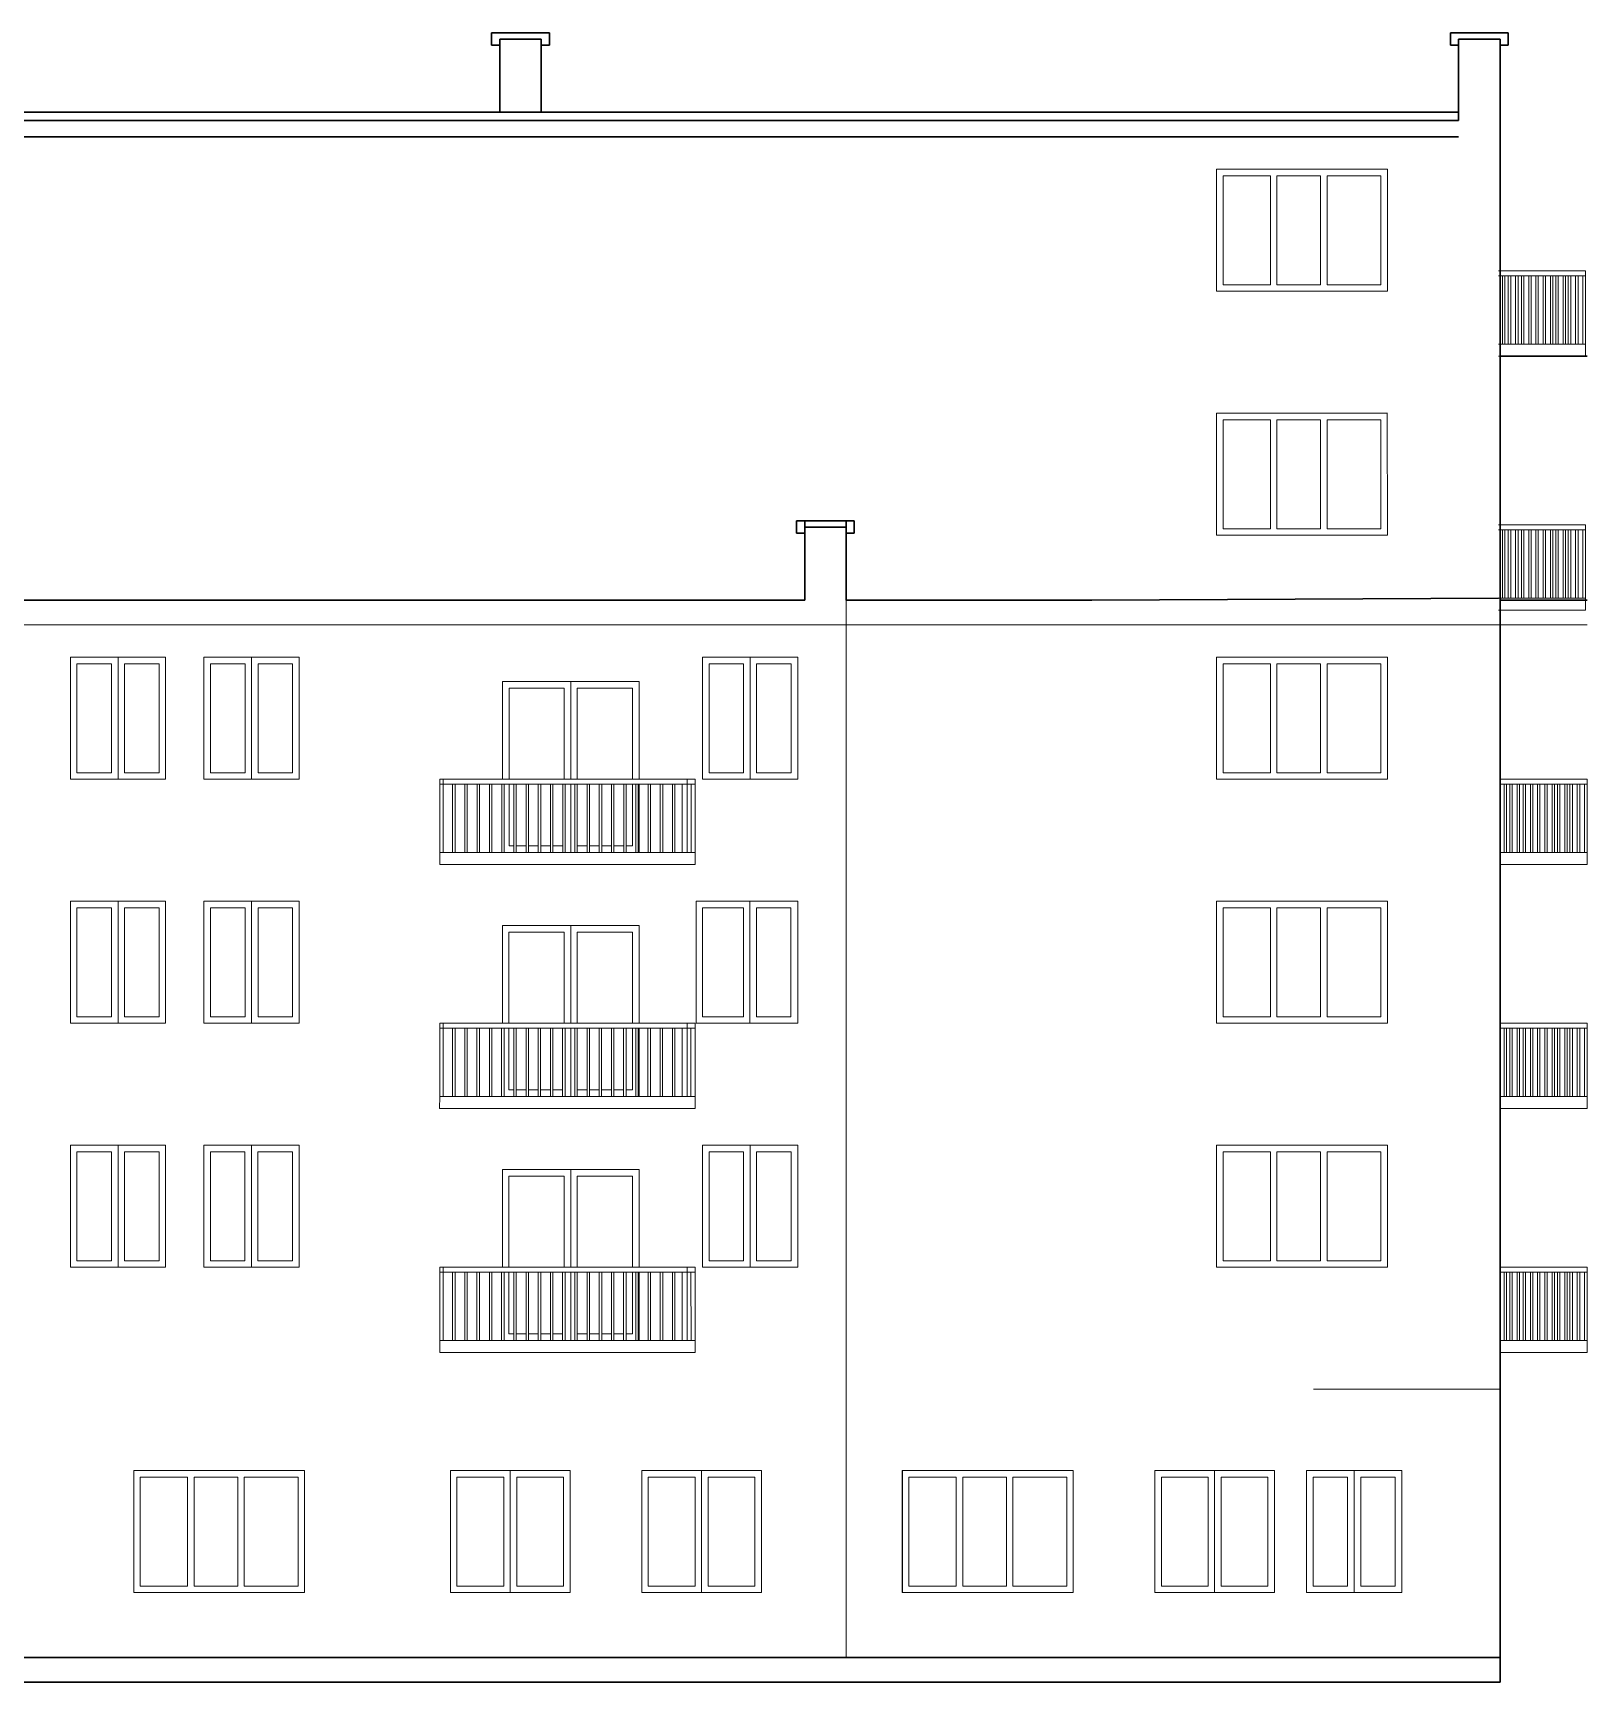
# Model space of a CAD drawing. Header units: millimetres. Extents: x -689206 to 4969298, y -1019800 to 703299.
# Drawn here: x 132749 to 151858, y -800686 to -780411 of the extents above; entities that cross this region are included whole.
import ezdxf

# ---------------------------------------------------------------- set-up
doc = ezdxf.new("R2010")
doc.units = ezdxf.units.MM
doc.layers.add('РАЗМЕРЫ', color=7, linetype='Continuous', lineweight=9)
doc.layers.add('фасад1', color=7, linetype='Continuous')

msp = doc.modelspace()

# ---------------------------------------------------------------- linework, layer by layer
at = {"layer": 'РАЗМЕРЫ', "linetype": 'ByBlock', "lineweight": 30, "ltscale": 35}
for p, q in [((138488.8, -780411.1), (138388.8, -780411.1)), ((138388.8, -780411.1), (138388.8, -780561.1)), ((138388.8, -780561.1), (138488.8, -780561.1)), ((139098.8, -780411.1), (138488.8, -780411.1)), ((138998.8, -780561.1), (139098.8, -780561.1)), ((139098.8, -780486.1), (139098.8, -780411.1)), ((139098.8, -780561.1), (139098.8, -780486.1)), ((150278.1, -780411.1), (150178.1, -780411.1)), ((150178.1, -780411.1), (150178.1, -780561.1)), ((150178.1, -780561.1), (150278.1, -780561.1)), ((150888.1, -780411.1), (150278.1, -780411.1)), ((150788.1, -780561.1), (150888.1, -780561.1)), ((150888.1, -780486.1), (150888.1, -780411.1)), ((150888.1, -780561.1), (150888.1, -780486.1)), ((142238.8, -786411.1), (142138.8, -786411.1)), ((142138.8, -786411.1), (142138.8, -786561.1)), ((142848.8, -786411.1), (142238.8, -786411.1)), ((142848.8, -786486.1), (142848.8, -786411.1)), ((142138.8, -786561.1), (142238.8, -786561.1)), ((142748.8, -786561.1), (142848.8, -786561.1)), ((142848.8, -786561.1), (142848.8, -786486.1))]:
    msp.add_line(p, q, dxfattribs=at)
at = {"layer": 'РАЗМЕРЫ', "lineweight": 30, "ltscale": 35}
for p, q in [((138998.8, -780486.1), (138488.8, -780486.1)), ((138488.8, -781386.1), (138488.8, -780486.1)), ((138998.8, -781386.1), (138998.8, -780486.1)), ((150278.1, -781386.1), (150278.1, -780486.1)), ((150278.1, -780486.1), (150788.1, -780486.1)), ((150788.1, -799686.1), (150788.1, -780486.1)), ((142238.8, -781386.1), (119311.4, -781386.1)), ((145768.1, -781386.1), (142238.8, -781386.1)), ((150278.1, -781386.1), (145768.1, -781386.1)), ((150278.1, -781486.1), (150278.1, -781386.1)), ((119311.4, -781486.1), (133078.7, -781486.1)), ((133078.7, -781486.1), (150278.1, -781486.1)), ((150278.1, -781686.1), (119311.4, -781686.1)), ((150788.1, -784386.1), (151858.1, -784386.1)), ((142238.8, -786411.1), (142238.8, -787386.1)), ((142748.8, -786411.1), (142748.8, -787386.1)), ((142748.8, -786486.1), (142238.8, -786486.1)), ((142748.8, -787386.1), (142748.8, -786486.1)), ((130415.9, -787386.1), (137220.7, -787386.1)), ((137220.7, -787386.1), (142238.8, -787386.1)), ((142748.8, -787386.1), (145768.1, -787386.1)), ((145768.1, -787386.1), (150768, -787358.9)), ((150788.1, -787386.1), (151858.1, -787386.1)), ((150788.1, -799686.1), (150788.1, -799786.1)), ((150788.1, -799686.1), (150788.1, -800686.1)), ((150788.1, -799986.1), (150788.1, -799786.1)), ((150788.1, -800386.1), (103286.5, -800386.1)), ((150788.1, -800686.1), (150788.1, -800386.1)), ((150788.1, -800686.1), (102776.5, -800686.1))]:
    msp.add_line(p, q, dxfattribs=at)
at = {"layer": 'РАЗМЕРЫ', "lineweight": 15, "ltscale": 35}
for p, q in [((147303.1, -782086.1), (149402.7, -782085.8)), ((147303.1, -782086.1), (149402.7, -782085.8)), ((147303.1, -783586.1), (147303.1, -782086.1)), ((147303.1, -783586.1), (147303.1, -782086.1)), ((147383.1, -783506.1), (147383.1, -782166.1)), ((147383.1, -782166.1), (147965, -782166.1)), ((147965.2, -783506), (147965, -782166.1)), ((148045, -782166.1), (148581.8, -782166)), ((148045, -782166.1), (148045.2, -783506)), ((148582, -783505.9), (148581.8, -782166)), ((149322.7, -782165.9), (148661.8, -782166)), ((148661.8, -782166), (148662, -783505.9)), ((149402.7, -782085.8), (149322.7, -782085.8)), ((149322.7, -782085.8), (149322.7, -782086.1)), ((149322.7, -782165.9), (149323, -783505.8)), ((149403.1, -783586.1), (149402.9, -782085.8)), ((149403.1, -783586.1), (149402.9, -782085.8)), ((150768, -783336.6), (151838, -783336.6)), ((150768, -783396.6), (151838, -783396.6)), ((150818.4, -783396.6), (150818.4, -784236.6)), ((150848.4, -783396.6), (150848.4, -784236.6)), ((150889.5, -784236.6), (150889.5, -783396.6)), ((150919.5, -783396.6), (150919.5, -784236.6)), ((150979.5, -783396.6), (150979.5, -784236.6)), ((151009.5, -783396.6), (151009.5, -784236.6)), ((151052.4, -784236.6), (151052.4, -783396.6)), ((151082.4, -783396.6), (151082.4, -784236.6)), ((151142.4, -783396.6), (151142.4, -784236.6)), ((151172.4, -783396.6), (151172.4, -784236.6)), ((151228.6, -784236.6), (151228.6, -783396.6)), ((151258.6, -783396.6), (151258.6, -784236.6)), ((151318.6, -784236.6), (151318.6, -783396.6)), ((151318.6, -783396.6), (151318.6, -784236.6)), ((151348.6, -783396.6), (151348.6, -784236.6)), ((151348.6, -783396.6), (151348.6, -784236.6)), ((151408.6, -783396.6), (151408.6, -784236.6)), ((151438.6, -783396.6), (151438.6, -784236.6)), ((151474.5, -784236.6), (151474.5, -783396.6)), ((151504.5, -783396.6), (151504.5, -784236.6)), ((151564.5, -783396.6), (151564.5, -784236.6)), ((151594.5, -783396.6), (151594.5, -784236.6)), ((151628, -784236.6), (151628, -783396.6)), ((151718, -783336.6), (151658, -783336.6)), ((151658, -783396.6), (151658, -784236.6)), ((151718, -783396.6), (151718, -784236.6)), ((151808, -783336.6), (151748, -783336.6)), ((151748, -783396.6), (151748, -784236.6)), ((151808, -784236.6), (151808, -783396.6)), ((151838, -784386.1), (151838, -783336.6)), ((149403.1, -783586.1), (147303.1, -783586.1)), ((149403.1, -783586.1), (147303.1, -783586.1)), ((147965.2, -783505.9), (147383.1, -783505.9)), ((148582, -783505.9), (148045.2, -783505.9)), ((149323, -783505.8), (148662, -783505.9)), ((150768, -784236.6), (151838, -784236.6)), ((151658, -784236.6), (151628, -784236.6)), ((151838, -784236.6), (151808, -784236.6)), ((150768, -784386.1), (151838, -784386.1)), ((150768, -784386.1), (151838, -784386.1)), ((147302.9, -785086.1), (149402.5, -785085.8)), ((147302.9, -785086.1), (149402.5, -785085.8)), ((147302.9, -786586.1), (147302.9, -785086.1)), ((147302.9, -786586.1), (147302.9, -785086.1)), ((147382.9, -786506.1), (147382.9, -785166.1)), ((147382.9, -785166.1), (147964.8, -785166.1)), ((147965, -786506), (147964.8, -785166.1)), ((148044.7, -785166.1), (148581.5, -785166)), ((148044.7, -785166.1), (148045, -786506)), ((148581.7, -786505.9), (148581.5, -785166)), ((149322.5, -785165.9), (148661.5, -785166)), ((148661.5, -785166), (148661.7, -786505.9)), ((149402.5, -785085.8), (149322.5, -785085.8)), ((149322.5, -785085.8), (149322.5, -785086.1)), ((149322.5, -785165.9), (149322.7, -786505.8)), ((149402.9, -786586.1), (149402.6, -785085.8)), ((149402.9, -786586.1), (149402.6, -785085.8)), ((150768, -786458.9), (151838, -786458.9)), ((151718, -786458.9), (151658, -786458.9)), ((151808, -786458.9), (151748, -786458.9)), ((151838, -787508.5), (151838, -786458.9)), ((149402.9, -786586.1), (147302.9, -786586.1)), ((149402.9, -786586.1), (147302.9, -786586.1)), ((147965, -786505.9), (147382.9, -786505.9)), ((148581.7, -786505.9), (148045, -786505.9)), ((149322.7, -786505.8), (148661.7, -786505.9)), ((150768, -786518.9), (151838, -786518.9)), ((150818.4, -786518.9), (150818.4, -787358.9)), ((150848.4, -786518.9), (150848.4, -787358.9)), ((150889.5, -787358.9), (150889.5, -786518.9)), ((150919.5, -786518.9), (150919.5, -787358.9)), ((150979.5, -786518.9), (150979.5, -787358.9)), ((151009.5, -786518.9), (151009.5, -787358.9)), ((151052.4, -787358.9), (151052.4, -786518.9)), ((151082.4, -786518.9), (151082.4, -787358.9)), ((151142.4, -786518.9), (151142.4, -787358.9)), ((151172.4, -786518.9), (151172.4, -787358.9)), ((151228.6, -787358.9), (151228.6, -786518.9)), ((151258.6, -786518.9), (151258.6, -787358.9)), ((151318.6, -787358.9), (151318.6, -786518.9)), ((151318.6, -786518.9), (151318.6, -787358.9)), ((151348.6, -786518.9), (151348.6, -787358.9)), ((151348.6, -786518.9), (151348.6, -787358.9)), ((151408.6, -786518.9), (151408.6, -787358.9)), ((151438.6, -786518.9), (151438.6, -787358.9)), ((151474.5, -787358.9), (151474.5, -786518.9)), ((151504.5, -786518.9), (151504.5, -787358.9)), ((151564.5, -786518.9), (151564.5, -787358.9)), ((151594.5, -786518.9), (151594.5, -787358.9)), ((151628, -787358.9), (151628, -786518.9)), ((151658, -786518.9), (151658, -787358.9)), ((151718, -786518.9), (151718, -787358.9)), ((151748, -786518.9), (151748, -787358.9)), ((151808, -787358.9), (151808, -786518.9)), ((142748.8, -787386.1), (142748.8, -800386.1)), ((150768, -787358.9), (151838, -787358.9)), ((151658, -787358.9), (151628, -787358.9)), ((151838, -787358.9), (151808, -787358.9)), ((150768, -787508.5), (151838, -787508.5)), ((150768, -787508.5), (151838, -787508.5)), ((137750.7, -787686.1), (117428.4, -787694.9)), ((140890.7, -787687.8), (137738.7, -787686.1)), ((150788.1, -787686.1), (140890.7, -787687.8)), ((150788.1, -787686.1), (151858.1, -787686.1)), ((133210.5, -789586.1), (133210.5, -788086)), ((133210.5, -788086), (134380.5, -788086)), ((133210.5, -788086.1), (133210.5, -789586.1)), ((133210.5, -788086.1), (134380.5, -788086.1)), ((133795.5, -788086.1), (133715.5, -788086.1)), ((133795.5, -789586.1), (133795.5, -788086.1)), ((133795.5, -788086.1), (133875.5, -788086.1)), ((134380.5, -788086), (134380.5, -789586.1)), ((134380.5, -788086.1), (134380.5, -789586.1)), ((134851.1, -789586.1), (134851.1, -788086.1)), ((134851.1, -788086.1), (136021.7, -788086.4)), ((134851.7, -788086.4), (134851.7, -789586.4)), ((134851.7, -788086.4), (136021.7, -788086.4)), ((135436.7, -788086.4), (135356.7, -788086.4)), ((135436.7, -789586.4), (135436.7, -788086.4)), ((135436.7, -788086.4), (135516.7, -788086.4)), ((136021.7, -789586.4), (136021.7, -788086.4)), ((136021.7, -788086.4), (136021.7, -789586.4)), ((140982.7, -789586.1), (140982.7, -788086.1)), ((140982.7, -788086.1), (142152.7, -788086.1)), ((140982.7, -788086.1), (140982.7, -789586.1)), ((140982.7, -788086.1), (142152.7, -788086.1)), ((141567.7, -788086.1), (141487.7, -788086.1)), ((141567.7, -789586.1), (141567.7, -788086.1)), ((141567.7, -788086.1), (141647.7, -788086.1)), ((142152.7, -789586.1), (142152.7, -788086.1)), ((142152.7, -788086.1), (142152.7, -789586.1)), ((147303.1, -788086.1), (149402.7, -788085.8)), ((147303.1, -788086.1), (149402.7, -788085.8)), ((147303.1, -789586.1), (147303.1, -788086.1)), ((147303.1, -789586.1), (147303.1, -788086.1)), ((149402.7, -788085.8), (149322.7, -788085.8)), ((149322.7, -788085.8), (149322.7, -788086.1)), ((149403.1, -789586.1), (149402.9, -788085.8)), ((149403.1, -789586.1), (149402.9, -788085.8)), ((133290.5, -789506.1), (133290.5, -788166.1)), ((133290.5, -788166.1), (133715.5, -788166.1)), ((133715.5, -788166.1), (133715.5, -789506.1)), ((133875.5, -788166.1), (134300.5, -788166.1)), ((133875.5, -788166.1), (133875.5, -789506.1)), ((134300.5, -788166.1), (134300.5, -789506.1)), ((134931.7, -789506.4), (134931.7, -788166.4)), ((134931.7, -788166.4), (135356.7, -788166.4)), ((135356.7, -788166.4), (135356.7, -789506.4)), ((135516.7, -788166.4), (135941.7, -788166.4)), ((135516.7, -788166.4), (135516.7, -789506.4)), ((135941.7, -788166.4), (135941.7, -789506.4)), ((141062.7, -789506.1), (141062.7, -788166.1)), ((141062.7, -788166.1), (141487.7, -788166.1)), ((141487.7, -788166.1), (141487.7, -789506.1)), ((141647.7, -788166.1), (142072.7, -788166.1)), ((141647.7, -788166.1), (141647.7, -789506.1)), ((142072.7, -788166.1), (142072.7, -789506.1)), ((147383.1, -789506.1), (147383.1, -788166.1)), ((147383.1, -788166.1), (147965, -788166.1)), ((147965.2, -789506), (147965, -788166.1)), ((148045, -788166.1), (148581.8, -788166)), ((148045, -788166.1), (148045.2, -789506)), ((148582, -789505.9), (148581.8, -788166)), ((149322.7, -788165.9), (148661.8, -788166)), ((148661.8, -788166), (148662, -789505.9)), ((149322.7, -788165.9), (149323, -789505.8)), ((133715.5, -789506.1), (133290.5, -789506.1)), ((134300.5, -789506.1), (133875.5, -789506.1)), ((134380.5, -789586.1), (134380.5, -789506.1)), ((135356.7, -789506.4), (134931.7, -789506.4)), ((135941.7, -789506.4), (135516.7, -789506.4)), ((136021.7, -789586.4), (136021.7, -789506.4)), ((141487.7, -789506.1), (141062.7, -789506.1)), ((142072.7, -789506.1), (141647.7, -789506.1)), ((142152.7, -789586.1), (142152.7, -789506.1)), ((147965.2, -789505.9), (147383.1, -789505.9)), ((148582, -789505.9), (148045.2, -789505.9)), ((149323, -789505.8), (148662, -789505.9)), ((134380.5, -789586.1), (133210.5, -789586.1)), ((133210.5, -789586.1), (134380.5, -789586.1)), ((136021.1, -789586.1), (134851.1, -789586.1)), ((134851.7, -789586.4), (136021.7, -789586.4)), ((137751, -789586.2), (137751.4, -790487.5)), ((140732.6, -789646.1), (140891.6, -789646.1)), ((140840.8, -789646.1), (140841.1, -790486.2)), ((140891, -789586.1), (140891.4, -790486.1)), ((142152.7, -789586.1), (140982.7, -789586.1)), ((140982.7, -789586.1), (142152.7, -789586.1)), ((149403.1, -789586.1), (147303.1, -789586.1)), ((149403.1, -789586.1), (147303.1, -789586.1)), ((150788.1, -789586.1), (151858.1, -789586.1)), ((150788.1, -789646.1), (151858.1, -789646.1)), ((150838.5, -789646.1), (150838.5, -790486.1)), ((150868.5, -789646.1), (150868.5, -790486.1)), ((150909.7, -790486.1), (150909.7, -789646.1)), ((150939.7, -789646.1), (150939.7, -790486.1)), ((150999.7, -789646.1), (150999.7, -790486.1)), ((151029.7, -789646.1), (151029.7, -790486.1)), ((151072.5, -790486.1), (151072.5, -789646.1)), ((151102.5, -789646.1), (151102.5, -790486.1)), ((151162.5, -789646.1), (151162.5, -790486.1)), ((151192.5, -789646.1), (151192.5, -790486.1)), ((151248.7, -790486.1), (151248.7, -789646.1)), ((151278.7, -789646.1), (151278.7, -790486.1)), ((151338.7, -790486.1), (151338.7, -789646.1)), ((151338.7, -789646.1), (151338.7, -790486.1)), ((151368.7, -789646.1), (151368.7, -790486.1)), ((151368.7, -789646.1), (151368.7, -790486.1)), ((151428.7, -789646.1), (151428.7, -790486.1)), ((151458.7, -789646.1), (151458.7, -790486.1)), ((151494.6, -790486.1), (151494.6, -789646.1)), ((151524.6, -789646.1), (151524.6, -790486.1)), ((151584.6, -789646.1), (151584.6, -790486.1)), ((151614.6, -789646.1), (151614.6, -790486.1)), ((151648.1, -790486.1), (151648.1, -789646.1)), ((151738.1, -789586.1), (151678.1, -789586.1)), ((151678.1, -789646.1), (151678.1, -790486.1)), ((151738.1, -789646.1), (151738.1, -790486.1)), ((151828.1, -789586.1), (151768.1, -789586.1)), ((151768.1, -789646.1), (151768.1, -790486.1)), ((151828.1, -790486.1), (151828.1, -789646.1)), ((151858.1, -790635.7), (151858.1, -789586.1)), ((150788.1, -790486.1), (151858.1, -790486.1)), ((151678.1, -790486.1), (151648.1, -790486.1)), ((151858.1, -790486.1), (151828.1, -790486.1)), ((150788.1, -790635.7), (151858.1, -790635.7)), ((150788.1, -790635.7), (151858.1, -790635.7)), ((133210.5, -792586.1), (133210.5, -791086)), ((133210.5, -791086), (134380.5, -791086)), ((133210.5, -791086.1), (133210.5, -792586.1)), ((133210.5, -791086.1), (134380.5, -791086.1)), ((133795.5, -791086.1), (133715.5, -791086.1)), ((133795.5, -792586.1), (133795.5, -791086.1)), ((133795.5, -791086.1), (133875.5, -791086.1)), ((134380.5, -791086), (134380.5, -792586.1)), ((134380.5, -791086.1), (134380.5, -792586.1)), ((134851.1, -792586.1), (134851.1, -791086.1)), ((134851.1, -791086.1), (136021.7, -791086.4)), ((134851.7, -791086.4), (134851.7, -792586.4)), ((134851.7, -791086.4), (136021.7, -791086.4)), ((135436.7, -791086.4), (135356.7, -791086.4)), ((135436.7, -792586.4), (135436.7, -791086.4)), ((135436.7, -791086.4), (135516.7, -791086.4)), ((136021.7, -792586.4), (136021.7, -791086.4)), ((136021.7, -791086.4), (136021.7, -792586.4)), ((140902.7, -791086.1), (140902.7, -792586.1)), ((140902.7, -791086.1), (142072.7, -791086.1)), ((140982.7, -791086.1), (142152.7, -791086.1)), ((141487.7, -791086.1), (141407.7, -791086.1)), ((141487.7, -791086.1), (141567.7, -791086.1)), ((141564.6, -792586.1), (141564.6, -791086.1)), ((142152.7, -792586.1), (142152.7, -791086.1)), ((147303.1, -791086.1), (149402.7, -791085.8)), ((147303.1, -791086.1), (149402.7, -791085.8)), ((147303.1, -792586.1), (147303.1, -791086.1)), ((147303.1, -792586.1), (147303.1, -791086.1)), ((149402.7, -791085.8), (149322.7, -791085.8)), ((149322.7, -791085.8), (149322.7, -791086.1)), ((149403.1, -792586.1), (149402.9, -791085.8)), ((149403.1, -792586.1), (149402.9, -791085.8)), ((133290.5, -792506.1), (133290.5, -791166.1)), ((133290.5, -791166.1), (133715.5, -791166.1)), ((133715.5, -791166.1), (133715.5, -792506.1)), ((133875.5, -791166.1), (134300.5, -791166.1)), ((133875.5, -791166.1), (133875.5, -792506.1)), ((134300.5, -791166.1), (134300.5, -792506.1)), ((134931.7, -792506.4), (134931.7, -791166.4)), ((134931.7, -791166.4), (135356.7, -791166.4)), ((135356.7, -791166.4), (135356.7, -792506.4)), ((135516.7, -791166.4), (135941.7, -791166.4)), ((135516.7, -791166.4), (135516.7, -792506.4)), ((135941.7, -791166.4), (135941.7, -792506.4)), ((140982.7, -792506.1), (140982.7, -791166.1)), ((140982.7, -792506.1), (140982.7, -791166.1)), ((140982.7, -791166.1), (141484.6, -791166.1)), ((141484.6, -791166.1), (141484.6, -792506.1)), ((141644.6, -791166.1), (142069.6, -791166.1)), ((141644.6, -791166.1), (141644.6, -792506.1)), ((142069.6, -791166.1), (142069.6, -792506.1)), ((147383.1, -792506.1), (147383.1, -791166.1)), ((147383.1, -791166.1), (147965, -791166.1)), ((147965.2, -792506), (147965, -791166.1)), ((148045, -791166.1), (148581.8, -791166)), ((148045, -791166.1), (148045.2, -792506)), ((148582, -792505.9), (148581.8, -791166)), ((149322.7, -791165.9), (148661.8, -791166)), ((148661.8, -791166), (148662, -792505.9)), ((149322.7, -791165.9), (149323, -792505.8)), ((133715.5, -792506.1), (133290.5, -792506.1)), ((134300.5, -792506.1), (133875.5, -792506.1)), ((134380.5, -792586.1), (134380.5, -792506.1)), ((135356.7, -792506.4), (134931.7, -792506.4)), ((135941.7, -792506.4), (135516.7, -792506.4)), ((136021.7, -792586.4), (136021.7, -792506.4)), ((141484.6, -792506.1), (140982.7, -792506.1)), ((142069.6, -792506.1), (141644.6, -792506.1)), ((147965.2, -792505.9), (147383.1, -792505.9)), ((148582, -792505.9), (148045.2, -792505.9)), ((149323, -792505.8), (148662, -792505.9)), ((134380.5, -792586.1), (133210.5, -792586.1)), ((133210.5, -792586.1), (134380.5, -792586.1)), ((136021.1, -792586.1), (134851.1, -792586.1)), ((134851.7, -792586.4), (136021.7, -792586.4)), ((137750.5, -792585.9), (137750.9, -793487.2)), ((140731.6, -792645.9), (140890.5, -792645.8)), ((140839.7, -792645.9), (140840.1, -793485.9)), ((140890.5, -792585.9), (140890.9, -793485.9)), ((140902.7, -792586.1), (142072.7, -792586.1)), ((142152.7, -792586.1), (140982.7, -792586.1)), ((149403.1, -792586.1), (147303.1, -792586.1)), ((149403.1, -792586.1), (147303.1, -792586.1)), ((150788.1, -792585.9), (151858.1, -792585.9)), ((150788.1, -792585.9), (151858.1, -792585.9)), ((150788.1, -792645.8), (151858.1, -792645.8)), ((150838.5, -792645.8), (150838.5, -793485.9)), ((150868.5, -792645.8), (150868.5, -793485.9)), ((150909.7, -793485.9), (150909.7, -792645.8)), ((150939.7, -792645.8), (150939.7, -793485.9)), ((150999.7, -792645.8), (150999.7, -793485.9)), ((151029.7, -792645.8), (151029.7, -793485.9)), ((151072.5, -793485.9), (151072.5, -792645.8)), ((151102.5, -792645.8), (151102.5, -793485.9)), ((151162.5, -792645.8), (151162.5, -793485.9)), ((151192.5, -792645.8), (151192.5, -793485.9)), ((151248.7, -793485.9), (151248.7, -792645.8)), ((151278.7, -792645.8), (151278.7, -793485.9)), ((151338.7, -793485.9), (151338.7, -792645.8)), ((151338.7, -792645.8), (151338.7, -793485.9)), ((151368.7, -792645.8), (151368.7, -793485.9)), ((151368.7, -792645.8), (151368.7, -793485.9)), ((151428.7, -792645.8), (151428.7, -793485.9)), ((151458.7, -792645.8), (151458.7, -793485.9)), ((151494.6, -793485.9), (151494.6, -792645.8)), ((151524.6, -792645.8), (151524.6, -793485.9)), ((151584.6, -792645.8), (151584.6, -793485.9)), ((151614.6, -792645.8), (151614.6, -793485.9)), ((151648.1, -793485.9), (151648.1, -792645.8)), ((151738.1, -792585.9), (151678.1, -792585.9)), ((151678.1, -792645.8), (151678.1, -793485.9)), ((151738.1, -792645.8), (151738.1, -793485.9)), ((151828.1, -792585.9), (151768.1, -792585.9)), ((151768.1, -792645.8), (151768.1, -793485.9)), ((151828.1, -793485.9), (151828.1, -792645.8)), ((151858.1, -792585.9), (151858.1, -793635.4)), ((151858.1, -793635.4), (151858.1, -792585.9)), ((150788.1, -793485.9), (151858.1, -793485.9)), ((150788.1, -793485.9), (151858.1, -793485.9)), ((151678.1, -793485.9), (151648.1, -793485.9)), ((151858.1, -793485.9), (151828.1, -793485.9)), ((150788.1, -793635.4), (151858.1, -793635.4)), ((150788.1, -793635.4), (151858.1, -793635.4)), ((133210.5, -795586.1), (133210.5, -794086)), ((133210.5, -794086), (134380.5, -794086)), ((133210.5, -794086.4), (133210.5, -795586.4)), ((133210.5, -794086.4), (134380.5, -794086.4)), ((133290.5, -795506.4), (133290.5, -794166.4)), ((133290.5, -794166.4), (133715.5, -794166.4)), ((133795.5, -794086.4), (133715.5, -794086.4)), ((133715.5, -794166.4), (133715.5, -795506.4)), ((133795.5, -795586.4), (133795.5, -794086.4)), ((133795.5, -794086.4), (133875.5, -794086.4)), ((133875.5, -794166.4), (134300.5, -794166.4)), ((133875.5, -794166.4), (133875.5, -795506.4)), ((134300.5, -794166.4), (134300.5, -795506.4)), ((134380.5, -794086), (134380.5, -795586.1)), ((134380.5, -794086.4), (134380.5, -795586.4)), ((134851.1, -795586.1), (134851.1, -794086.1)), ((134851.1, -794086.1), (136021.7, -794086.4)), ((134851.1, -794086.1), (134851.1, -795586.1)), ((134851.1, -794086.1), (136021.1, -794086.1)), ((134931.1, -795506.1), (134931.1, -794166.1)), ((134931.1, -794166.1), (135356.1, -794166.1)), ((135436.1, -794086.1), (135356.1, -794086.1)), ((135356.1, -794166.1), (135356.1, -795506.1)), ((135436.1, -795586.1), (135436.1, -794086.1)), ((135436.1, -794086.1), (135516.1, -794086.1)), ((135516.1, -794166.1), (135941.1, -794166.1)), ((135516.1, -794166.1), (135516.1, -795506.1)), ((135941.1, -794166.1), (135941.1, -795506.1)), ((136021.1, -794086.1), (136021.1, -795586.1)), ((136021.7, -795586.4), (136021.7, -794086.4)), ((140982.7, -795586.1), (140982.7, -794086.1)), ((140982.7, -794086.1), (142152.7, -794086.1)), ((140982.7, -794086.1), (140982.7, -795586.1)), ((140982.7, -794086.1), (142152.7, -794086.1)), ((141062.7, -795506.1), (141062.7, -794166.1)), ((141062.7, -794166.1), (141487.7, -794166.1)), ((141567.7, -794086.1), (141487.7, -794086.1)), ((141487.7, -794166.1), (141487.7, -795506.1)), ((141567.7, -795586.1), (141567.7, -794086.1)), ((141567.7, -794086.1), (141647.7, -794086.1)), ((141647.7, -794166.1), (142072.7, -794166.1)), ((141647.7, -794166.1), (141647.7, -795506.1)), ((142072.7, -794166.1), (142072.7, -795506.1)), ((142152.7, -795586.1), (142152.7, -794086.1)), ((142152.7, -794086.1), (142152.7, -795586.1)), ((147303.1, -794086.1), (149402.7, -794085.8)), ((147303.1, -795586.1), (147303.1, -794086.1)), ((147383.1, -795506.1), (147383.1, -794166.1)), ((147383.1, -794166.1), (147965, -794166.1)), ((147965.2, -795506), (147965, -794166.1)), ((148045, -794166.1), (148581.8, -794166)), ((148045, -794166.1), (148045.2, -795506)), ((148582, -795505.9), (148581.8, -794166)), ((149322.7, -794165.9), (148661.8, -794166)), ((148661.8, -794166), (148662, -795505.9)), ((149402.7, -794085.8), (149322.7, -794085.8)), ((149322.7, -794085.8), (149322.7, -794086.1)), ((149322.7, -794165.9), (149323, -795505.8)), ((149403.1, -795586.1), (149402.9, -794085.8)), ((134380.5, -795586.1), (133210.5, -795586.1)), ((133210.5, -795586.4), (134380.5, -795586.4)), ((133715.5, -795506.4), (133290.5, -795506.4)), ((134300.5, -795506.4), (133875.5, -795506.4)), ((134380.5, -795586.4), (134380.5, -795506.4)), ((136021.1, -795586.1), (134851.1, -795586.1)), ((134851.1, -795586.1), (136021.1, -795586.1)), ((135356.1, -795506.1), (134931.1, -795506.1)), ((135941.1, -795506.1), (135516.1, -795506.1)), ((136021.1, -795586.1), (136021.1, -795506.1)), ((137751, -795585.9), (137751.4, -796487.2)), ((140891, -795585.9), (140891.4, -796485.9)), ((142152.7, -795586.1), (140982.7, -795586.1)), ((140982.7, -795586.1), (142152.7, -795586.1)), ((141487.7, -795506.1), (141062.7, -795506.1)), ((142072.7, -795506.1), (141647.7, -795506.1)), ((142152.7, -795586.1), (142152.7, -795506.1)), ((149403.1, -795586.1), (147303.1, -795586.1)), ((147965.2, -795505.9), (147383.1, -795505.9)), ((148582, -795505.9), (148045.2, -795505.9)), ((149323, -795505.8), (148662, -795505.9)), ((150788.1, -795585.9), (151858.1, -795585.9)), ((151738.1, -795585.9), (151678.1, -795585.9)), ((151828.1, -795585.9), (151768.1, -795585.9)), ((151858.1, -796635.4), (151858.1, -795585.9)), ((140732.1, -795645.9), (140891, -795645.8)), ((140840.2, -795645.9), (140840.6, -796485.9)), ((150788.1, -795645.8), (151858.1, -795645.8)), ((150838.5, -795645.8), (150838.5, -796485.9)), ((150868.5, -795645.8), (150868.5, -796485.9)), ((150909.7, -796485.9), (150909.7, -795645.8)), ((150939.7, -795645.8), (150939.7, -796485.9)), ((150999.7, -795645.8), (150999.7, -796485.9)), ((151029.7, -795645.8), (151029.7, -796485.9)), ((151072.5, -796485.9), (151072.5, -795645.8)), ((151102.5, -795645.8), (151102.5, -796485.9)), ((151162.5, -795645.8), (151162.5, -796485.9)), ((151192.5, -795645.8), (151192.5, -796485.9)), ((151248.7, -796485.9), (151248.7, -795645.8)), ((151278.7, -795645.8), (151278.7, -796485.9)), ((151338.7, -796485.9), (151338.7, -795645.8)), ((151338.7, -795645.8), (151338.7, -796485.9)), ((151368.7, -795645.8), (151368.7, -796485.9)), ((151368.7, -795645.8), (151368.7, -796485.9)), ((151428.7, -795645.8), (151428.7, -796485.9)), ((151458.7, -795645.8), (151458.7, -796485.9)), ((151494.6, -796485.9), (151494.6, -795645.8)), ((151524.6, -795645.8), (151524.6, -796485.9)), ((151584.6, -795645.8), (151584.6, -796485.9)), ((151614.6, -795645.8), (151614.6, -796485.9)), ((151648.1, -796485.9), (151648.1, -795645.8)), ((151678.1, -795645.8), (151678.1, -796485.9)), ((151738.1, -795645.8), (151738.1, -796485.9)), ((151768.1, -795645.8), (151768.1, -796485.9)), ((151828.1, -796485.9), (151828.1, -795645.8)), ((150788.1, -796485.9), (151858.1, -796485.9)), ((151678.1, -796485.9), (151648.1, -796485.9)), ((151858.1, -796485.9), (151828.1, -796485.9)), ((150788.1, -796635.4), (151858.1, -796635.4)), ((150788.1, -797086.1), (148493.8, -797086.1)), ((150788.1, -797386.1), (150788.1, -797086.1)), ((150788.1, -800386.1), (150788.1, -797386.1)), ((133988.8, -798086.1), (136088.4, -798085.8)), ((133988.8, -798086.1), (133988.8, -799586.1)), ((133988.8, -798086.1), (136088.8, -798086.1)), ((133988.8, -799586.1), (133988.8, -798086.1)), ((134068.8, -799506.1), (134068.8, -798166.1)), ((134068.8, -798166.1), (134650.7, -798166.1)), ((134650.9, -799506), (134650.7, -798166.1)), ((134730.6, -798166.1), (135267.4, -798166)), ((134730.6, -798166.1), (134730.9, -799506)), ((135267.6, -799505.9), (135267.4, -798166)), ((136008.4, -798165.9), (135347.4, -798166)), ((135347.4, -798166), (135347.7, -799505.9)), ((136088.4, -798085.8), (136008.4, -798085.8)), ((136008.4, -798085.8), (136008.4, -798086.1)), ((136008.4, -798165.9), (136008.6, -799505.8)), ((136088.8, -799586.1), (136088.5, -798085.8)), ((136088.8, -798086.1), (136088.8, -799586.1)), ((137882.7, -798086.1), (137882.7, -799586.1)), ((139352.7, -798086.1), (137882.7, -798086.1)), ((137882.7, -798086.1), (137882.7, -799586.1)), ((137882.7, -798086.1), (139352.7, -798086.1)), ((138537.7, -798166.1), (137962.7, -798166.1)), ((137962.7, -798166.1), (137962.7, -799506.1)), ((138537.7, -799506.1), (138537.7, -798166.1)), ((138617.7, -799586.1), (138617.7, -798086.1)), ((139272.7, -798166.1), (138697.7, -798166.1)), ((138697.7, -798166.1), (138697.7, -799506.1)), ((139272.7, -799506.1), (139272.7, -798166.1)), ((139352.7, -798086.1), (139352.7, -799586.1)), ((139352.7, -798086.1), (139352.7, -799586.1)), ((140235.6, -798086.1), (140235.6, -799586.1)), ((140235.6, -798086.1), (141705.6, -798086.1)), ((140235.6, -798086.1), (140235.6, -799586.1)), ((140235.6, -798086.1), (141705.6, -798086.1)), ((140890.6, -798166.1), (140315.6, -798166.1)), ((140315.6, -798166.1), (140315.6, -799506.1)), ((140890.6, -799506.1), (140890.6, -798166.1)), ((140970.6, -799586.1), (140970.6, -798086.1)), ((141625.6, -798166.1), (141050.6, -798166.1)), ((141050.6, -798166.1), (141050.6, -799506.1)), ((141625.6, -799506.1), (141625.6, -798166.1)), ((141705.6, -798086.1), (141705.6, -799586.1)), ((141705.6, -798086.1), (141705.6, -799586.1)), ((143439, -798086.1), (143439, -799586.1)), ((143439, -798086.1), (145540.2, -798086.1)), ((143440.2, -798086.1), (145539.8, -798085.8)), ((143440.2, -799586.1), (143440.2, -798086.1)), ((143520.2, -799506.1), (143520.2, -798166.1)), ((143520.2, -798166.1), (144102.1, -798166.1)), ((144102.3, -799506), (144102.1, -798166.1)), ((144182.1, -798166.1), (144718.9, -798166)), ((144182.1, -798166.1), (144182.3, -799506)), ((144719.1, -799505.9), (144718.9, -798166)), ((145459.9, -798165.9), (144798.9, -798166)), ((144798.9, -798166), (144799.1, -799505.9)), ((145539.8, -798085.8), (145459.8, -798085.8)), ((145459.8, -798085.8), (145459.8, -798086.1)), ((145459.9, -798165.9), (145460.1, -799505.8)), ((145540.2, -799586.1), (145540, -798085.8)), ((145540.2, -798086.1), (145540.2, -799586.1)), ((146544.3, -798086.1), (146544.3, -799586.1)), ((146544.3, -798086.1), (148014.3, -798086.1)), ((147199.3, -798166.1), (146624.3, -798166.1)), ((146624.3, -798166.1), (146624.3, -799506.1)), ((147199.3, -799506.1), (147199.3, -798166.1)), ((147279.3, -799586.1), (147279.3, -798086.1)), ((147934.3, -798166.1), (147359.3, -798166.1)), ((147359.3, -798166.1), (147359.3, -799506.1)), ((147934.3, -799506.1), (147934.3, -798166.1)), ((148014.3, -798086.1), (148014.3, -799586.1)), ((148409.9, -798086.1), (148409.9, -799586.1)), ((148409.9, -798086.1), (149579.9, -798086.1)), ((148489.9, -799506.1), (148489.9, -798166.1)), ((148489.9, -798166.1), (148914.9, -798166.1)), ((148994.9, -798086.1), (148914.9, -798086.1)), ((148914.9, -798166.1), (148914.9, -799506.1)), ((148994.9, -799586.1), (148994.9, -798086.1)), ((148994.9, -798086.1), (149074.9, -798086.1)), ((149074.9, -798166.1), (149499.9, -798166.1)), ((149074.9, -798166.1), (149074.9, -799506.1)), ((149499.9, -798166.1), (149499.9, -799506.1)), ((149579.9, -798086.1), (149579.9, -799586.1)), ((133988.8, -799586.1), (136088.8, -799586.1)), ((136088.8, -799586.1), (133988.8, -799586.1)), ((134650.9, -799505.9), (134068.8, -799505.9)), ((135267.6, -799505.9), (134730.9, -799505.9)), ((136008.6, -799505.8), (135347.7, -799505.9)), ((137882.7, -799586.1), (139352.7, -799586.1)), ((137882.7, -799586.1), (139352.7, -799586.1)), ((137962.7, -799506.1), (138537.7, -799506.1)), ((138697.7, -799506.1), (139272.7, -799506.1)), ((139352.7, -799586.1), (139272.7, -799586.1)), ((140235.6, -799586.1), (141705.6, -799586.1)), ((140235.6, -799586.1), (141705.6, -799586.1)), ((140315.6, -799506.1), (140890.6, -799506.1)), ((141050.6, -799506.1), (141625.6, -799506.1)), ((141705.6, -799586.1), (141625.6, -799586.1)), ((143439, -799586.1), (145540.2, -799586.1)), ((145540.2, -799586.1), (143440.2, -799586.1)), ((144102.3, -799505.9), (143520.2, -799505.9)), ((144719.1, -799505.9), (144182.3, -799505.9)), ((145460.1, -799505.8), (144799.1, -799505.9)), ((146544.3, -799586.1), (148014.3, -799586.1)), ((146624.3, -799506.1), (147199.3, -799506.1)), ((147359.3, -799506.1), (147934.3, -799506.1)), ((148014.3, -799586.1), (147934.3, -799586.1)), ((148409.9, -799586.1), (149579.9, -799586.1)), ((148914.9, -799506.1), (148489.9, -799506.1)), ((149499.9, -799506.1), (149074.9, -799506.1)), ((149579.9, -799586.1), (149579.9, -799506.1))]:
    msp.add_line(p, q, dxfattribs=at)
at = {"layer": 'фасад1', "color": 7, "lineweight": 15}
for p, q in [((147723.1, -782086.1), (149403.1, -782086.1)), ((149403.1, -783586.1), (147723.1, -783586.1)), ((147722.9, -785086.1), (149402.9, -785086.1)), ((149402.9, -786586.1), (147722.9, -786586.1)), ((147723.1, -788086.1), (149403.1, -788086.1)), ((137751.5, -789586.2), (140891.5, -789586.1)), ((137751.6, -789646.6), (140732.6, -789646.1)), ((137792.6, -790486.1), (137792.6, -789586.1)), ((137909.5, -789646.5), (137909.5, -790486.5)), ((137939.5, -789646.5), (137939.5, -790486.5)), ((138059.5, -789646.5), (138059.5, -790486.5)), ((138089.5, -789646.5), (138089.5, -790486.5)), ((138209.5, -789646.5), (138209.5, -790486.5)), ((138239.5, -789646.5), (138239.5, -790486.5)), ((138362.6, -789646.1), (138362.6, -790486.1)), ((138392.6, -789646.1), (138392.6, -790486.1)), ((138512.6, -789646.1), (138512.6, -790486.1)), ((138542.6, -789646.1), (138542.6, -790486.1)), ((138662.6, -789646.1), (138662.6, -790486.1)), ((138692.6, -789646.1), (138692.6, -790486.1)), ((138812.6, -789646.1), (138812.6, -790486.1)), ((138842.6, -789646.1), (138842.6, -790486.1)), ((138962.6, -789646.1), (138962.6, -790486.1)), ((138992.6, -789646.1), (138992.6, -790486.1)), ((139112.6, -789646.1), (139112.6, -790486.1)), ((139142.6, -789646.1), (139142.6, -790486.1)), ((139262.6, -789646.1), (139262.6, -790486.1)), ((139292.6, -789646.1), (139292.6, -790486.1)), ((139412.6, -789646.1), (139412.6, -790486.1)), ((139442.6, -789646.1), (139442.6, -790486.1)), ((139562.6, -789646.1), (139562.6, -790486.1)), ((139592.6, -789646.1), (139592.6, -790486.1)), ((139712.6, -789646.1), (139712.6, -790486.1)), ((139742.6, -789646.1), (139742.6, -790486.1)), ((139862.6, -789646.1), (139862.6, -790486.1)), ((139892.6, -789646.1), (139892.6, -790486.1)), ((140012.6, -789646.1), (140012.6, -790486.1)), ((140042.6, -789646.1), (140042.6, -790486.1)), ((140162.6, -789646.1), (140162.6, -790486.1)), ((140192.6, -789646.1), (140192.6, -790486.1)), ((140792.6, -789586.1), (140792.6, -790486.1)), ((149403.1, -789586.1), (147723.1, -789586.1)), ((138602.6, -790406.1), (138662.6, -790406.1)), ((138692.6, -790406.1), (138812.6, -790406.1)), ((138842.6, -790406.1), (138962.6, -790406.1)), ((138992.6, -790406.1), (139112.6, -790406.1)), ((139142.6, -790406.1), (139262.6, -790406.1)), ((139442.6, -790406.1), (139562.6, -790406.1)), ((139592.6, -790406.1), (139712.6, -790406.1)), ((139742.6, -790406.1), (139862.6, -790406.1)), ((139892.6, -790406.1), (140012.6, -790406.1)), ((140042.6, -790406.1), (140122.6, -790406.1)), ((147723.1, -791086.1), (149403.1, -791086.1)), ((137750.5, -792585.9), (140890.5, -792585.9)), ((137750.5, -792646.3), (140731.6, -792645.9)), ((137791.6, -793485.9), (137791.6, -792585.9)), ((137908.5, -792646.3), (137908.5, -793486.3)), ((137938.5, -792646.3), (137938.5, -793486.3)), ((138058.5, -792646.3), (138058.5, -793486.3)), ((138088.5, -792646.3), (138088.5, -793486.3)), ((138208.5, -792646.3), (138208.5, -793486.3)), ((138238.5, -792646.3), (138238.5, -793486.3)), ((138361.6, -792645.9), (138361.6, -793485.9)), ((138391.6, -792645.9), (138391.6, -793485.9)), ((138511.6, -792645.9), (138511.6, -793485.9)), ((138541.6, -792645.9), (138541.6, -793485.9)), ((138661.6, -792645.9), (138661.6, -793485.9)), ((138691.6, -792645.9), (138691.6, -793485.9)), ((138811.6, -792645.9), (138811.6, -793485.9)), ((138841.6, -792645.9), (138841.6, -793485.9)), ((138961.6, -792645.9), (138961.6, -793485.9)), ((138991.6, -792645.9), (138991.6, -793485.9)), ((139111.6, -792645.9), (139111.6, -793485.9)), ((139141.6, -792645.9), (139141.6, -793485.9)), ((139261.6, -792645.9), (139261.6, -793485.9)), ((139291.6, -792645.9), (139291.6, -793485.9)), ((139411.6, -792645.9), (139411.6, -793485.9)), ((139441.6, -792645.9), (139441.6, -793485.9)), ((139561.6, -792645.9), (139561.6, -793485.9)), ((139591.6, -792645.9), (139591.6, -793485.9)), ((139711.6, -792645.9), (139711.6, -793485.9)), ((139741.6, -792645.9), (139741.6, -793485.9)), ((139861.6, -792645.9), (139861.6, -793485.9)), ((139891.6, -792645.9), (139891.6, -793485.9)), ((140011.6, -792645.9), (140011.6, -793485.9)), ((140041.6, -792645.9), (140041.6, -793485.9)), ((140161.6, -792645.9), (140161.6, -793485.9)), ((140191.6, -792645.9), (140191.6, -793485.9)), ((140791.6, -792585.9), (140791.6, -793485.9)), ((149403.1, -792586.1), (147723.1, -792586.1)), ((138601.6, -793405.9), (138661.6, -793405.9)), ((138691.6, -793405.9), (138811.6, -793405.9)), ((138841.6, -793405.9), (138961.6, -793405.9)), ((138991.6, -793405.9), (139111.6, -793405.9)), ((139141.6, -793405.9), (139261.6, -793405.9)), ((139441.6, -793405.9), (139561.6, -793405.9)), ((139591.6, -793405.9), (139711.6, -793405.9)), ((139741.6, -793405.9), (139861.6, -793405.9)), ((139891.6, -793405.9), (140011.6, -793405.9)), ((140041.6, -793405.9), (140121.6, -793405.9)), ((147723.1, -794086.1), (149403.1, -794086.1)), ((137751, -795585.9), (140891, -795585.9)), ((137792.1, -796485.9), (137792.1, -795585.9)), ((140792.1, -795585.9), (140792.1, -796485.9)), ((149403.1, -795586.1), (147723.1, -795586.1)), ((137751, -795646.3), (140732.1, -795645.9)), ((137909, -795646.3), (137909, -796486.3)), ((137939, -795646.3), (137939, -796486.3)), ((138059, -795646.3), (138059, -796486.3)), ((138089, -795646.3), (138089, -796486.3)), ((138209, -795646.3), (138209, -796486.3)), ((138239, -795646.3), (138239, -796486.3)), ((138362.1, -795645.9), (138362.1, -796485.9)), ((138392.1, -795645.9), (138392.1, -796485.9)), ((138512.1, -795645.9), (138512.1, -796485.9)), ((138542.1, -795645.9), (138542.1, -796485.9)), ((138662.1, -795645.9), (138662.1, -796485.9)), ((138692.1, -795645.9), (138692.1, -796485.9)), ((138812.1, -795645.9), (138812.1, -796485.9)), ((138842.1, -795645.9), (138842.1, -796485.9)), ((138962.1, -795645.9), (138962.1, -796485.9)), ((138992.1, -795645.9), (138992.1, -796485.9)), ((139112.1, -795645.9), (139112.1, -796485.9)), ((139142.1, -795645.9), (139142.1, -796485.9)), ((139262.1, -795645.9), (139262.1, -796485.9)), ((139292.1, -795645.9), (139292.1, -796485.9)), ((139412.1, -795645.9), (139412.1, -796485.9)), ((139442.1, -795645.9), (139442.1, -796485.9)), ((139562.1, -795645.9), (139562.1, -796485.9)), ((139592.1, -795645.9), (139592.1, -796485.9)), ((139712.1, -795645.9), (139712.1, -796485.9)), ((139742.1, -795645.9), (139742.1, -796485.9)), ((139862.1, -795645.9), (139862.1, -796485.9)), ((139892.1, -795645.9), (139892.1, -796485.9)), ((140012.1, -795645.9), (140012.1, -796485.9)), ((140042.1, -795645.9), (140042.1, -796485.9)), ((140162.1, -795645.9), (140162.1, -796485.9)), ((140192.1, -795645.9), (140192.1, -796485.9)), ((138602.1, -796405.9), (138662.1, -796405.9)), ((138692.1, -796405.9), (138812.1, -796405.9)), ((138842.1, -796405.9), (138962.1, -796405.9)), ((138992.1, -796405.9), (139112.1, -796405.9)), ((139142.1, -796405.9), (139262.1, -796405.9)), ((139442.1, -796405.9), (139562.1, -796405.9)), ((139592.1, -796405.9), (139712.1, -796405.9)), ((139742.1, -796405.9), (139862.1, -796405.9)), ((139892.1, -796405.9), (140012.1, -796405.9)), ((140042.1, -796405.9), (140122.1, -796405.9)), ((134408.8, -798086.1), (136088.8, -798086.1)), ((143860.2, -798086.1), (145540.2, -798086.1)), ((136088.8, -799586.1), (134408.8, -799586.1)), ((145540.2, -799586.1), (143860.2, -799586.1))]:
    msp.add_line(p, q, dxfattribs=at)
for points in [[(148235.2, -782086.1), (147303.1, -782086.1), (147303.1, -783586.1), (148235.2, -783586.1)], [(148234.9, -785086.1), (147302.9, -785086.1), (147302.9, -786586.1), (148234.9, -786586.1)], [(148235.2, -788086.1), (147303.1, -788086.1), (147303.1, -789586.1), (148235.2, -789586.1)], [(138522.6, -789586.1), (138522.6, -788386.1), (139362.6, -788386.1), (139362.6, -789586.1)], [(138602.6, -789586.1), (138602.6, -788466.1), (139282.6, -788466.1), (139282.6, -789586.1)], [(139362.6, -789586.1), (139362.6, -788386.1), (140202.6, -788386.1), (140202.6, -789586.1)], [(139442.6, -789586.1), (139442.6, -788466.1), (140122.6, -788466.1), (140122.6, -789586.1)], [(138602.6, -790406.1), (138602.6, -789646.1)], [(139362.6, -789646.1), (139362.6, -790486.1)], [(140122.6, -789646.1), (140122.6, -790406.1)], [(140891.7, -790486.1), (137751.7, -790487.5), (137750.9, -790636.1), (140891.7, -790635.7), (140891.7, -790486.1)], [(148235.2, -791086.1), (147303.1, -791086.1), (147303.1, -792586.1), (148235.2, -792586.1)], [(138521.6, -792585.9), (138521.6, -791385.9), (139361.6, -791385.9), (139361.6, -792585.9)], [(138601.6, -792585.9), (138601.6, -791465.9), (139281.6, -791465.9), (139281.6, -792585.9)], [(139361.6, -792585.9), (139361.6, -791385.9), (140201.6, -791385.9), (140201.6, -792585.9)], [(139441.6, -792585.9), (139441.6, -791465.9), (140121.6, -791465.9), (140121.6, -792585.9)], [(138601.6, -793405.9), (138601.6, -792645.9)], [(139361.6, -792645.9), (139361.6, -793485.9)], [(140121.6, -792645.9), (140121.6, -793405.9)], [(140890.7, -793485.9), (137750.7, -793487.2), (137749.9, -793635.9), (140890.7, -793635.4), (140890.7, -793485.9)], [(148235.2, -794086.1), (147303.1, -794086.1), (147303.1, -795586.1), (148235.2, -795586.1)], [(138522.1, -795585.9), (138522.1, -794385.9), (139362.1, -794385.9), (139362.1, -795585.9)], [(138602.1, -795585.9), (138602.1, -794465.9), (139282.1, -794465.9), (139282.1, -795585.9)], [(139362.1, -795585.9), (139362.1, -794385.9), (140202.1, -794385.9), (140202.1, -795585.9)], [(139442.1, -795585.9), (139442.1, -794465.9), (140122.1, -794465.9), (140122.1, -795585.9)], [(138602.1, -796405.9), (138602.1, -795645.9)], [(139362.1, -795645.9), (139362.1, -796485.9)], [(140122.1, -795645.9), (140122.1, -796405.9)], [(140891.2, -796485.9), (137751.2, -796487.2), (137750.4, -796635.9), (140891.2, -796635.4), (140891.2, -796485.9)], [(134920.8, -798086.1), (133988.8, -798086.1), (133988.8, -799586.1), (134920.8, -799586.1)], [(144372.3, -798086.1), (143440.2, -798086.1), (143440.2, -799586.1), (144372.3, -799586.1)]]:
    msp.add_lwpolyline(points, dxfattribs=at)
for points in [[(140202.6, -789646.1), (140312.6, -789646.1), (140312.6, -790486.1), (140202.6, -790486.1)], [(140342.6, -790486.1), (140462.6, -790486.1), (140462.6, -789646.1), (140342.6, -789646.1)], [(140492.6, -789646.1), (140612.6, -789646.1), (140612.6, -790486.1), (140492.6, -790486.1)], [(140642.6, -790486.1), (140732.6, -790486.1), (140732.6, -789646.1), (140642.6, -789646.1)], [(140201.6, -792645.9), (140311.6, -792645.9), (140311.6, -793485.9), (140201.6, -793485.9)], [(140341.6, -793485.9), (140461.6, -793485.9), (140461.6, -792645.9), (140341.6, -792645.9)], [(140491.6, -792645.9), (140611.6, -792645.9), (140611.6, -793485.9), (140491.6, -793485.9)], [(140641.6, -793485.9), (140731.6, -793485.9), (140731.6, -792645.9), (140641.6, -792645.9)], [(140202.1, -795645.9), (140312.1, -795645.9), (140312.1, -796485.9), (140202.1, -796485.9)], [(140342.1, -796485.9), (140462.1, -796485.9), (140462.1, -795645.9), (140342.1, -795645.9)], [(140492.1, -795645.9), (140612.1, -795645.9), (140612.1, -796485.9), (140492.1, -796485.9)], [(140642.1, -796485.9), (140732.1, -796485.9), (140732.1, -795645.9), (140642.1, -795645.9)]]:
    msp.add_lwpolyline(points, close=True, dxfattribs=at)

doc.saveas('drawing.dxf')
